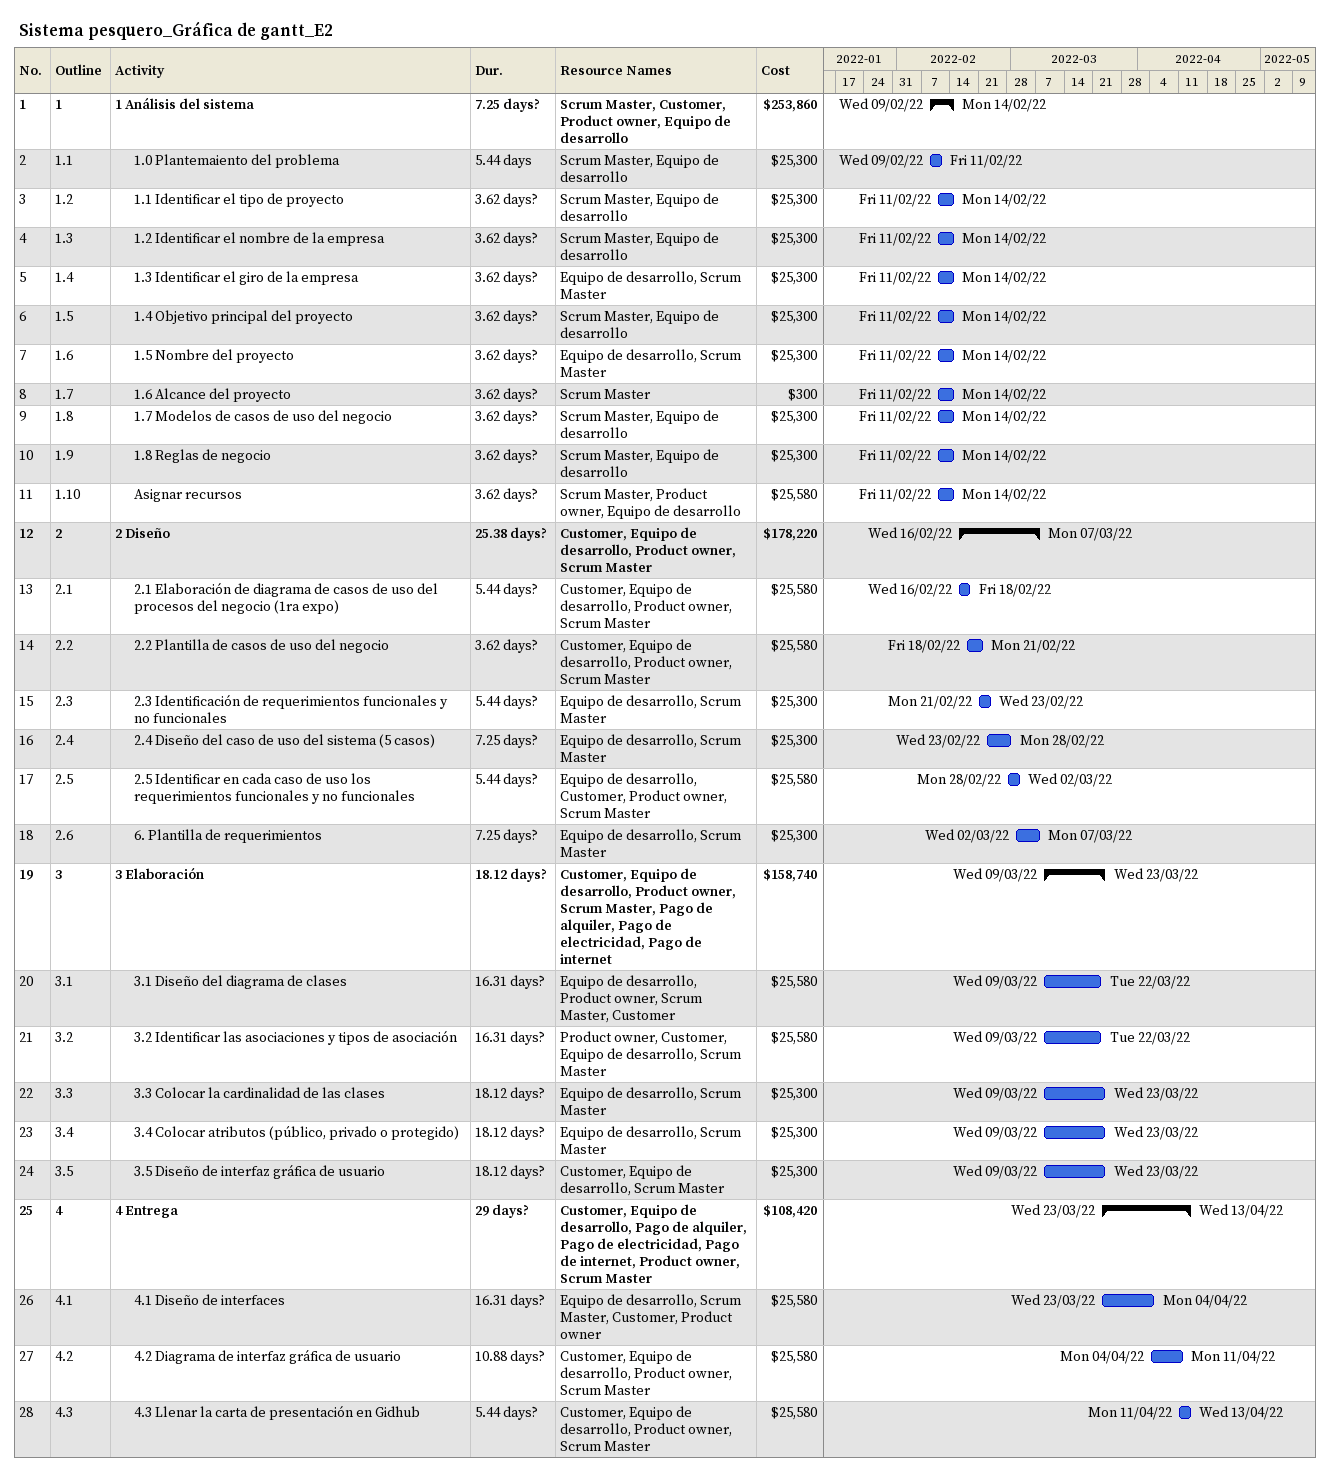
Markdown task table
Sistema pesquero_Gráfica de gantt_E2

| ID | WBS | Task | Duration | Start | Finish | Resources | Cost ($) |
|---|---|---|---|---|---|---|---|
| 1 | 1 | **1 Análisis del sistema** | 7.25d? | 2022-02-09 | 2022-02-14 | Scrum Master, Customer, Product owner, Equipo de desarrollo | 253860 |
| 2 | 1.1 | 1.0 Plantemaiento del problema | 5.44d | 2022-02-09 | 2022-02-11 | Scrum Master, Equipo de desarrollo | 25300 |
| 3 | 1.2 | 1.1 Identificar el tipo de proyecto | 3.62d? | 2022-02-11 | 2022-02-14 | Scrum Master, Equipo de desarrollo | 25300 |
| 4 | 1.3 | 1.2 Identificar el nombre de la empresa | 3.62d? | 2022-02-11 | 2022-02-14 | Scrum Master, Equipo de desarrollo | 25300 |
| 5 | 1.4 | 1.3 Identificar el giro de la empresa | 3.62d? | 2022-02-11 | 2022-02-14 | Equipo de desarrollo, Scrum Master | 25300 |
| 6 | 1.5 | 1.4 Objetivo principal del proyecto | 3.62d? | 2022-02-11 | 2022-02-14 | Scrum Master, Equipo de desarrollo | 25300 |
| 7 | 1.6 | 1.5 Nombre del proyecto | 3.62d? | 2022-02-11 | 2022-02-14 | Equipo de desarrollo, Scrum Master | 25300 |
| 8 | 1.7 | 1.6 Alcance del proyecto | 3.62d? | 2022-02-11 | 2022-02-14 | Scrum Master | 300 |
| 9 | 1.8 | 1.7 Modelos de casos de uso del negocio | 3.62d? | 2022-02-11 | 2022-02-14 | Scrum Master, Equipo de desarrollo | 25300 |
| 10 | 1.9 | 1.8 Reglas de negocio | 3.62d? | 2022-02-11 | 2022-02-14 | Scrum Master, Equipo de desarrollo | 25300 |
| 11 | 1.10 | Asignar recursos | 3.62d? | 2022-02-11 | 2022-02-14 | Scrum Master, Product owner, Equipo de desarrollo | 25580 |
| 12 | 2 | **2 Diseño** | 25.38d? | 2022-02-16 | 2022-03-07 | Customer, Equipo de desarrollo, Product owner, Scrum Master | 178220 |
| 13 | 2.1 | 2.1 Elaboración de diagrama de casos de uso del procesos del negocio (1ra expo) | 5.44d? | 2022-02-16 | 2022-02-18 | Customer, Equipo de desarrollo, Product owner, Scrum Master | 25580 |
| 14 | 2.2 | 2.2 Plantilla de casos de uso del negocio | 3.62d? | 2022-02-18 | 2022-02-21 | Customer, Equipo de desarrollo, Product owner, Scrum Master | 25580 |
| 15 | 2.3 | 2.3 Identificación de requerimientos funcionales y no funcionales | 5.44d? | 2022-02-21 | 2022-02-23 | Equipo de desarrollo, Scrum Master | 25300 |
| 16 | 2.4 | 2.4 Diseño del caso de uso del sistema (5 casos) | 7.25d? | 2022-02-23 | 2022-02-28 | Equipo de desarrollo, Scrum Master | 25300 |
| 17 | 2.5 | 2.5 Identificar en cada caso de uso los requerimientos funcionales y no funcionales | 5.44d? | 2022-02-28 | 2022-03-02 | Equipo de desarrollo, Customer, Product owner, Scrum Master | 25580 |
| 18 | 2.6 | 6. Plantilla de requerimientos | 7.25d? | 2022-03-02 | 2022-03-07 | Equipo de desarrollo, Scrum Master | 25300 |
| 19 | 3 | **3 Elaboración** | 18.12d? | 2022-03-09 | 2022-03-23 | Customer, Equipo de desarrollo, Product owner, Scrum Master, Pago de alquiler, Pago de electricidad, Pago de internet | 158740 |
| 20 | 3.1 | 3.1 Diseño del diagrama de clases | 16.31d? | 2022-03-09 | 2022-03-22 | Equipo de desarrollo, Product owner, Scrum Master, Customer | 25580 |
| 21 | 3.2 | 3.2 Identificar las asociaciones y tipos de asociación | 16.31d? | 2022-03-09 | 2022-03-22 | Product owner, Customer, Equipo de desarrollo, Scrum Master | 25580 |
| 22 | 3.3 | 3.3 Colocar la cardinalidad de las clases | 18.12d? | 2022-03-09 | 2022-03-23 | Equipo de desarrollo, Scrum Master | 25300 |
| 23 | 3.4 | 3.4 Colocar atributos (público, privado o protegido) | 18.12d? | 2022-03-09 | 2022-03-23 | Equipo de desarrollo, Scrum Master | 25300 |
| 24 | 3.5 | 3.5 Diseño de interfaz gráfica de usuario | 18.12d? | 2022-03-09 | 2022-03-23 | Customer, Equipo de desarrollo, Scrum Master | 25300 |
| 25 | 4 | **4 Entrega** | 29d? | 2022-03-23 | 2022-04-13 | Customer, Equipo de desarrollo, Pago de alquiler, Pago de electricidad, Pago de internet, Product owner, Scrum Master | 108420 |
| 26 | 4.1 | 4.1 Diseño de interfaces | 16.31d? | 2022-03-23 | 2022-04-04 | Equipo de desarrollo, Scrum Master, Customer, Product owner | 25580 |
| 27 | 4.2 | 4.2 Diagrama de interfaz gráfica de usuario | 10.88d? | 2022-04-04 | 2022-04-11 | Customer, Equipo de desarrollo, Product owner, Scrum Master | 25580 |
| 28 | 4.3 | 4.3 Llenar la carta de presentación en Gidhub | 5.44d? | 2022-04-11 | 2022-04-13 | Customer, Equipo de desarrollo, Product owner, Scrum Master | 25580 |
